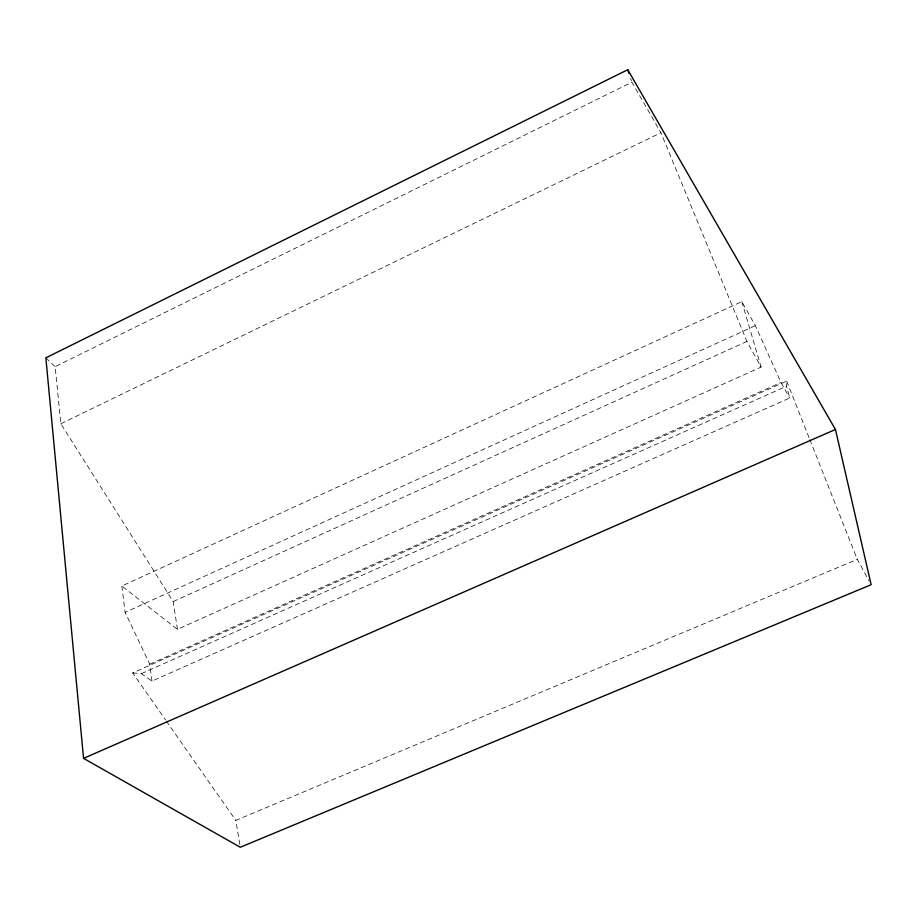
<?xml version="1.0" encoding="UTF-8"?>
<svg xmlns="http://www.w3.org/2000/svg" width="917" height="917" viewBox="0 0 917 917"><rect width="100%" height="100%" fill="white"/><g stroke="black" fill="none" stroke-linecap="round" stroke-linejoin="round"><path stroke-width="0.69" stroke-dasharray="4.58 3.44" d="M132.678 672.929L141.356 673.651L151.993 681.079L789.72 398.012L786.499 386.229L786.683 381.151L132.678 672.929L165.427 719.753M177.44 629.36L173.198 601.563L60.831 423.757L55.158 366.674L631.893 82.209L660.939 132.724L746.919 341.445L761.099 367.087L177.44 629.36L121.846 586.02L741.83 301.636L755.39 325.673L781.009 382.469L789.72 398.012M60.831 423.757L660.939 132.724M151.993 681.079L149.723 664.206L125.136 612.373L755.39 325.673M173.198 601.563L746.919 341.445M149.723 664.206L781.009 382.469M141.356 673.651L786.499 386.229M239.853 844.58L235.818 820.394L857.28 559.347L869.167 581.08M45.85 357.836L55.158 366.674M166.241 720.922L235.818 820.394M786.683 381.151L809.333 438.326M809.86 439.656L857.28 559.347M630.644 78.472L631.469 80.96M741.83 301.636L761.099 367.087M121.846 586.02L125.136 612.373"/><path stroke-width="1.38" d="M627.755 69.738L45.85 357.836L83.562 758.359L240.3 847.262L871.15 584.702L835.444 429.477L627.755 69.738L628.993 73.475M83.562 758.359L835.444 429.477"/></g></svg>
